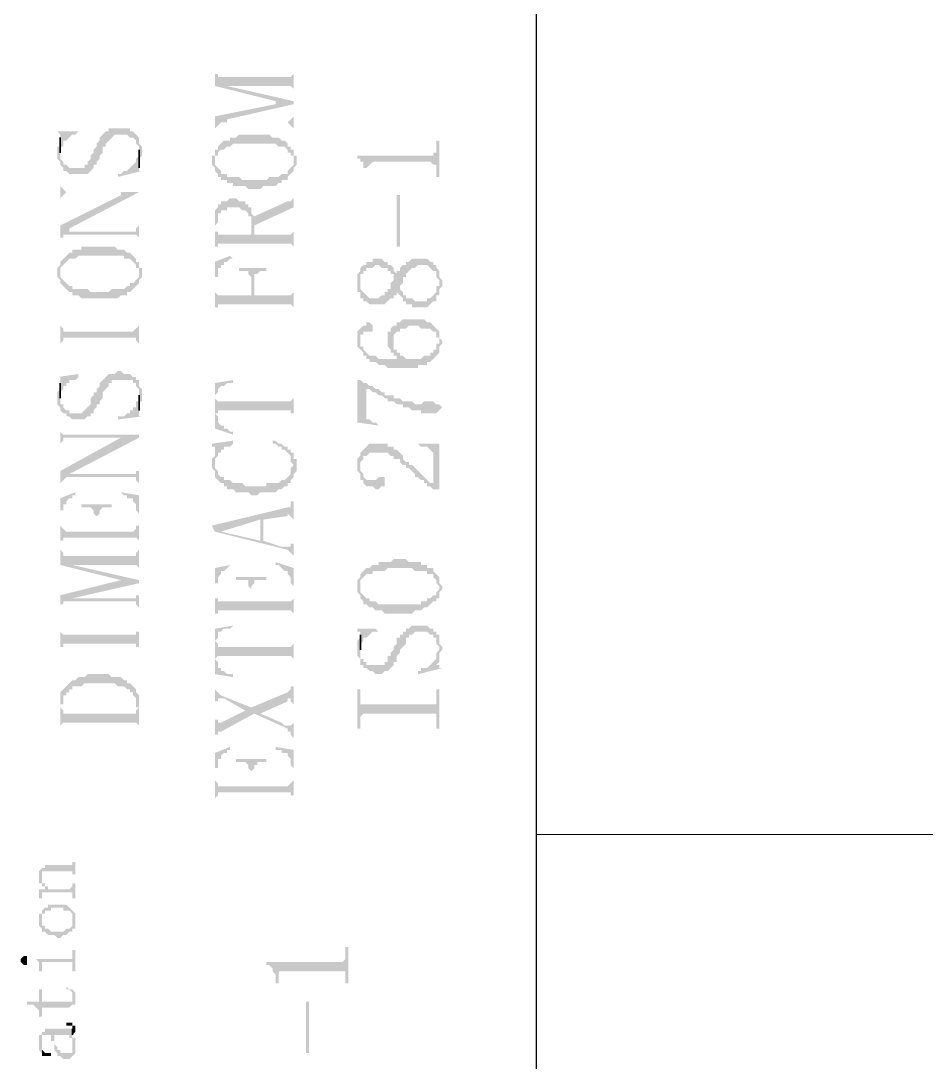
# Model space of a CAD drawing. Header units: millimetres. Extents: x 1233 to 2351, y 1180 to 1535.
# Drawn here: x 1943.25 to 1956.73, y 1438.77 to 1454.27 of the extents above; entities that cross this region are included whole.
import ezdxf

# ---------------------------------------------------------------- set-up
doc = ezdxf.new("R2010")
doc.units = ezdxf.units.MM
doc.linetypes.add('HIDDEN', pattern=[9.525, 6.35, -3.175])

msp = doc.modelspace()

# ---------------------------------------------------------------- hatches: boundary and pattern name
at = {"transparency": 33554559}
for points in [[(1946.13814, 1453.52346), (1946.13814, 1453.2978), (1947.04078, 1453.07214), (1947.04078, 1453.02701), (1947.31157, 1453.02701), (1947.31157, 1453.07214), (1946.31866, 1453.2978), (1946.31866, 1453.2978), (1946.2284, 1453.4332), (1946.18327, 1453.4332), (1946.18327, 1453.47833), (1946.13814, 1453.47833)], [(1946.2284, 1453.4332), (1946.31866, 1453.2978), (1947.26644, 1453.2978), (1947.31157, 1453.25267), (1947.31157, 1453.20754), (1947.31157, 1453.52346), (1947.31157, 1453.47833), (1947.31157, 1453.47833), (1947.26644, 1453.4332), (1947.22131, 1453.4332)], [(1946.13814, 1452.84648), (1946.13814, 1452.66595), (1946.13814, 1452.66595), (1946.18327, 1452.71108), (1946.18327, 1452.71108), (1946.2284, 1452.75621), (1946.31866, 1452.80135), (1947.31157, 1453.02701), (1947.04078, 1453.02701)], [(1946.2284, 1452.75621), (1947.22131, 1452.75621), (1947.26644, 1452.71108), (1947.26644, 1452.71108), (1947.31157, 1452.66595), (1947.31157, 1452.84648), (1947.31157, 1452.84648), (1947.26644, 1452.80135), (1947.26644, 1452.80135), (1947.22131, 1452.75621), (1946.31866, 1452.75621), (1946.31866, 1452.80135)], [(1943.79126, 1452.30489), (1943.79126, 1452.21463), (1943.79126, 1452.21463), (1943.8364, 1452.1695), (1943.8364, 1452.12436), (1943.8364, 1452.12436), (1943.88153, 1452.07923), (1943.88153, 1452.0341), (1943.92666, 1452.0341), (1943.97179, 1451.98897), (1944.24258, 1451.98897), (1944.28772, 1452.0341), (1944.28772, 1452.0341), (1944.33285, 1452.07923), (1944.33285, 1452.12436), (1944.37798, 1452.12436), (1944.37798, 1452.1695), (1944.42311, 1452.21463), (1944.42311, 1452.25976), (1944.46825, 1452.30489), (1944.46825, 1452.39516), (1944.51338, 1452.39516), (1944.51338, 1452.44029), (1944.55851, 1452.48542), (1944.55851, 1452.48542), (1944.60364, 1452.53055), (1944.60364, 1452.53055), (1944.64877, 1452.57569), (1944.8293, 1452.57569), (1944.87444, 1452.53055), (1944.91957, 1452.53055), (1944.9647, 1452.48542), (1944.9647, 1452.44029), (1945.00983, 1452.39516), (1945.00983, 1452.1695), (1945.00983, 1452.21463), (1945.00983, 1452.21463), (1945.05496, 1452.25976), (1945.05496, 1452.35002), (1945.05496, 1452.39516), (1945.05496, 1452.39516), (1945.00983, 1452.44029), (1945.00983, 1452.53055), (1945.00983, 1452.53055), (1944.9647, 1452.57569), (1944.9647, 1452.57569), (1944.91957, 1452.62082), (1944.87444, 1452.62082), (1944.87444, 1452.66595), (1944.55851, 1452.66595), (1944.55851, 1452.62082), (1944.51338, 1452.62082), (1944.46825, 1452.57569), (1944.46825, 1452.57569), (1944.42311, 1452.53055), (1944.42311, 1452.48542), (1944.42311, 1452.48542), (1944.37798, 1452.44029), (1944.37798, 1452.39516), (1944.33285, 1452.35002), (1944.33285, 1452.30489), (1944.28772, 1452.25976), (1944.28772, 1452.21463), (1944.28772, 1452.21463), (1944.24258, 1452.1695), (1944.24258, 1452.12436), (1944.19745, 1452.12436), (1944.19745, 1452.07923), (1943.97179, 1452.07923), (1943.92666, 1452.12436), (1943.88153, 1452.12436), (1943.88153, 1452.1695), (1943.88153, 1452.1695), (1943.8364, 1452.21463), (1943.8364, 1452.48542), (1943.8364, 1452.39516), (1943.79126, 1452.39516), (1943.79126, 1452.35002)], [(1943.79126, 1452.62082), (1943.8364, 1452.57569), (1943.8364, 1452.39516), (1943.88153, 1452.39516), (1943.88153, 1452.48542), (1943.92666, 1452.48542), (1943.97179, 1452.53055), (1943.97179, 1452.53055), (1944.01692, 1452.57569), (1944.06206, 1452.57569), (1944.10719, 1452.62082), (1944.10719, 1452.62082)], [(1946.13814, 1452.35002), (1946.13814, 1452.1695), (1946.13814, 1452.25976), (1946.18327, 1452.25976), (1946.18327, 1452.30489), (1946.2284, 1452.35002), (1946.27353, 1452.35002), (1946.31866, 1452.39516), (1946.3638, 1452.39516), (1946.40893, 1452.44029), (1947.04078, 1452.44029), (1947.08591, 1452.39516), (1947.17618, 1452.39516), (1947.22131, 1452.35002), (1947.22131, 1452.30489), (1947.26644, 1452.30489), (1947.26644, 1452.25976), (1947.31157, 1452.25976), (1947.31157, 1452.1695), (1947.31157, 1452.35002), (1947.26644, 1452.35002), (1947.26644, 1452.39516), (1947.22131, 1452.39516), (1947.22131, 1452.44029), (1947.17618, 1452.48542), (1947.13104, 1452.48542), (1947.08591, 1452.53055), (1946.99565, 1452.53055), (1946.95052, 1452.57569), (1946.49919, 1452.57569), (1946.45406, 1452.53055), (1946.3638, 1452.53055), (1946.3638, 1452.48542), (1946.27353, 1452.48542), (1946.2284, 1452.44029), (1946.2284, 1452.44029), (1946.18327, 1452.39516), (1946.18327, 1452.35002)], [(1948.25935, 1452.25976), (1948.25935, 1452.21463), (1948.30448, 1452.21463), (1948.30448, 1452.1695), (1948.34961, 1452.1695), (1948.34961, 1452.07923), (1948.39474, 1452.07923), (1948.39474, 1451.94383), (1948.39474, 1452.07923), (1948.43988, 1452.12436), (1948.43988, 1452.12436), (1948.48501, 1452.1695), (1949.34252, 1452.1695), (1949.38765, 1452.12436), (1949.43278, 1452.12436), (1949.43278, 1452.07923), (1949.43278, 1451.94383), (1949.47792, 1451.94383), (1949.47792, 1452.48542), (1949.43278, 1452.48542), (1949.43278, 1452.35002), (1949.43278, 1452.30489), (1949.38765, 1452.30489), (1949.38765, 1452.25976), (1949.34252, 1452.25976)], [(1946.093, 1452.1695), (1946.093, 1452.12436), (1946.093, 1452.12436), (1946.13814, 1452.07923), (1946.13814, 1452.0341), (1946.13814, 1452.0341), (1946.18327, 1451.98897), (1946.18327, 1451.94383), (1946.2284, 1451.94383), (1946.2284, 1451.8987), (1946.31866, 1451.8987), (1946.31866, 1451.85357), (1946.40893, 1451.85357), (1946.40893, 1451.80844), (1946.58946, 1451.80844), (1946.63459, 1451.76331), (1946.81512, 1451.76331), (1946.86025, 1451.80844), (1947.04078, 1451.80844), (1947.08591, 1451.85357), (1947.13104, 1451.85357), (1947.13104, 1451.8987), (1947.22131, 1451.8987), (1947.22131, 1451.94383), (1947.26644, 1451.98897), (1947.26644, 1451.98897), (1947.31157, 1452.0341), (1947.31157, 1452.07923), (1947.3567, 1452.12436), (1947.3567, 1452.25976), (1947.31157, 1452.25976), (1947.31157, 1452.35002), (1947.31157, 1452.1695), (1947.31157, 1452.12436), (1947.31157, 1452.12436), (1947.26644, 1452.07923), (1947.26644, 1452.07923), (1947.22131, 1452.0341), (1947.22131, 1451.98897), (1947.13104, 1451.98897), (1947.08591, 1451.94383), (1946.95052, 1451.94383), (1946.90538, 1451.8987), (1946.54433, 1451.8987), (1946.49919, 1451.94383), (1946.31866, 1451.94383), (1946.31866, 1451.98897), (1946.2284, 1451.98897), (1946.2284, 1452.0341), (1946.18327, 1452.07923), (1946.18327, 1452.07923), (1946.13814, 1452.12436), (1946.13814, 1452.1695), (1946.13814, 1452.35002), (1946.13814, 1452.25976), (1946.093, 1452.25976), (1946.093, 1452.21463)], [(1944.69391, 1451.98897), (1944.69391, 1451.94383), (1945.05496, 1452.0341), (1945.00983, 1452.0341), (1945.00983, 1452.07923), (1945.00983, 1452.25976), (1944.9647, 1452.21463), (1944.9647, 1452.1695), (1944.91957, 1452.12436), (1944.91957, 1452.12436), (1944.87444, 1452.07923), (1944.87444, 1452.07923), (1944.8293, 1452.0341), (1944.78417, 1452.0341), (1944.73904, 1451.98897)], [(1943.8364, 1451.85357), (1943.8364, 1451.58278), (1943.8364, 1451.62791), (1943.88153, 1451.67304), (1943.88153, 1451.67304), (1943.92666, 1451.71817), (1944.73904, 1451.71817), (1944.73904, 1451.67304), (1945.00983, 1451.71817), (1943.92666, 1451.71817), (1943.88153, 1451.76331), (1943.88153, 1451.76331), (1943.8364, 1451.80844)], [(1943.8364, 1451.22172), (1943.8364, 1450.99606), (1943.8364, 1451.04119), (1943.88153, 1451.04119), (1943.88153, 1451.08632), (1943.92666, 1451.08632), (1943.97179, 1451.17659), (1945.00983, 1451.71817), (1944.73904, 1451.67304)], [(1946.13814, 1451.26685), (1946.13814, 1450.86066), (1946.13814, 1451.22172), (1946.18327, 1451.26685), (1946.18327, 1451.35712), (1946.18327, 1451.40225), (1946.2284, 1451.40225), (1946.2284, 1451.44738), (1946.31866, 1451.44738), (1946.31866, 1451.49251), (1946.49919, 1451.49251), (1946.54433, 1451.44738), (1946.58946, 1451.44738), (1946.63459, 1451.40225), (1946.63459, 1451.35712), (1946.67972, 1451.35712), (1946.67972, 1451.08632), (1946.67972, 1451.49251), (1946.63459, 1451.49251), (1946.63459, 1451.53765), (1946.58946, 1451.53765), (1946.58946, 1451.58278), (1946.49919, 1451.58278), (1946.45406, 1451.62791), (1946.3638, 1451.62791), (1946.31866, 1451.58278), (1946.2284, 1451.58278), (1946.2284, 1451.53765), (1946.18327, 1451.53765), (1946.18327, 1451.49251), (1946.18327, 1451.49251), (1946.13814, 1451.44738), (1946.13814, 1451.40225), (1946.13814, 1451.31198)], [(1946.72485, 1451.35712), (1946.72485, 1451.22172), (1947.31157, 1451.49251), (1947.31157, 1451.67304), (1947.31157, 1451.62791), (1947.31157, 1451.62791), (1947.26644, 1451.58278), (1947.22131, 1451.58278)], [(1948.8912, 1450.90579), (1948.8912, 1451.67304), (1948.84607, 1451.67304), (1948.84607, 1450.90579)], [(1946.13814, 1450.90579), (1946.18327, 1450.90579), (1946.18327, 1450.95093), (1947.26644, 1450.95093), (1947.31157, 1450.90579), (1947.31157, 1450.86066), (1947.31157, 1451.17659), (1947.31157, 1451.13146), (1947.31157, 1451.13146), (1947.26644, 1451.08632), (1946.72485, 1451.08632), (1946.72485, 1451.35712), (1946.72485, 1451.35712), (1946.67972, 1451.40225), (1946.67972, 1451.44738), (1946.67972, 1451.08632), (1946.18327, 1451.08632), (1946.18327, 1451.13146), (1946.13814, 1451.13146), (1946.13814, 1451.22172)], [(1943.92666, 1451.08632), (1944.9647, 1451.08632), (1945.00983, 1451.04119), (1945.00983, 1450.99606), (1945.00983, 1451.26685), (1945.00983, 1451.22172), (1944.9647, 1451.17659), (1944.9647, 1451.13146), (1943.97179, 1451.13146), (1943.97179, 1451.17659)], [(1943.8364, 1450.68013), (1943.8364, 1450.49961), (1943.8364, 1450.58987), (1943.88153, 1450.635), (1943.88153, 1450.635), (1943.92666, 1450.68013), (1943.92666, 1450.68013), (1943.97179, 1450.72527), (1944.06206, 1450.72527), (1944.10719, 1450.7704), (1944.78417, 1450.7704), (1944.78417, 1450.72527), (1944.87444, 1450.72527), (1944.91957, 1450.68013), (1944.91957, 1450.68013), (1944.9647, 1450.635), (1944.9647, 1450.58987), (1945.00983, 1450.58987), (1945.00983, 1450.49961), (1945.00983, 1450.68013), (1944.9647, 1450.68013), (1944.9647, 1450.72527), (1944.91957, 1450.7704), (1944.91957, 1450.7704), (1944.87444, 1450.81553), (1944.8293, 1450.81553), (1944.78417, 1450.86066), (1944.69391, 1450.86066), (1944.64877, 1450.90579), (1944.15232, 1450.90579), (1944.15232, 1450.86066), (1944.01692, 1450.86066), (1944.01692, 1450.81553), (1943.97179, 1450.81553), (1943.92666, 1450.7704), (1943.92666, 1450.7704), (1943.88153, 1450.72527), (1943.88153, 1450.72527)], [(1946.13814, 1450.68013), (1946.13814, 1449.95802), (1946.13814, 1450.45447), (1946.18327, 1450.45447), (1946.18327, 1450.58987), (1946.2284, 1450.58987), (1946.2284, 1450.635), (1946.27353, 1450.635), (1946.27353, 1450.68013), (1946.31866, 1450.68013), (1946.3638, 1450.72527), (1946.40893, 1450.72527), (1946.3638, 1450.7704)], [(1943.79126, 1450.49961), (1943.79126, 1450.45447), (1943.8364, 1450.40934), (1943.8364, 1450.36421), (1943.88153, 1450.31908), (1943.88153, 1450.31908), (1943.92666, 1450.27394), (1943.92666, 1450.27394), (1943.97179, 1450.22881), (1944.01692, 1450.22881), (1944.01692, 1450.18368), (1944.10719, 1450.18368), (1944.15232, 1450.13855), (1944.69391, 1450.13855), (1944.73904, 1450.18368), (1944.8293, 1450.18368), (1944.8293, 1450.22881), (1944.87444, 1450.22881), (1944.91957, 1450.27394), (1944.91957, 1450.27394), (1944.9647, 1450.31908), (1944.9647, 1450.31908), (1945.00983, 1450.36421), (1945.00983, 1450.40934), (1945.00983, 1450.40934), (1945.05496, 1450.45447), (1945.05496, 1450.49961), (1945.05496, 1450.58987), (1945.00983, 1450.58987), (1945.00983, 1450.68013), (1945.00983, 1450.49961), (1945.00983, 1450.45447), (1944.9647, 1450.40934), (1944.9647, 1450.40934), (1944.91957, 1450.36421), (1944.87444, 1450.36421), (1944.87444, 1450.31908), (1944.8293, 1450.31908), (1944.78417, 1450.27394), (1944.60364, 1450.27394), (1944.55851, 1450.22881), (1944.28772, 1450.22881), (1944.24258, 1450.27394), (1944.01692, 1450.27394), (1944.01692, 1450.31908), (1943.97179, 1450.31908), (1943.92666, 1450.36421), (1943.92666, 1450.36421), (1943.88153, 1450.40934), (1943.88153, 1450.40934), (1943.8364, 1450.45447), (1943.8364, 1450.49961), (1943.8364, 1450.68013), (1943.8364, 1450.635), (1943.8364, 1450.635), (1943.79126, 1450.58987), (1943.79126, 1450.54474)], [(1948.25935, 1450.36421), (1948.25935, 1450.22881), (1948.30448, 1450.22881), (1948.30448, 1450.13855), (1948.34961, 1450.13855), (1948.34961, 1450.09342), (1948.39474, 1450.09342), (1948.43988, 1450.04828), (1948.66554, 1450.04828), (1948.71067, 1450.09342), (1948.71067, 1450.09342), (1948.7558, 1450.13855), (1948.80093, 1450.13855), (1948.80093, 1450.18368), (1948.84607, 1450.18368), (1948.84607, 1450.22881), (1948.84607, 1450.22881), (1948.8912, 1450.18368), (1948.8912, 1450.31908), (1948.8912, 1450.31908), (1948.93633, 1450.36421), (1948.93633, 1450.45447), (1948.98146, 1450.45447), (1948.98146, 1450.49961), (1949.0266, 1450.54474), (1949.0266, 1450.54474), (1949.07173, 1450.58987), (1949.11686, 1450.58987), (1949.16199, 1450.635), (1949.29739, 1450.635), (1949.34252, 1450.58987), (1949.34252, 1450.58987), (1949.38765, 1450.54474), (1949.43278, 1450.54474), (1949.43278, 1450.49961), (1949.43278, 1450.45447), (1949.47792, 1450.40934), (1949.47792, 1450.18368), (1949.47792, 1450.27394), (1949.47792, 1450.27394), (1949.52305, 1450.31908), (1949.52305, 1450.40934), (1949.47792, 1450.45447), (1949.47792, 1450.49961), (1949.47792, 1450.54474), (1949.43278, 1450.58987), (1949.43278, 1450.635), (1949.38765, 1450.635), (1949.38765, 1450.68013), (1949.34252, 1450.68013), (1949.29739, 1450.72527), (1949.07173, 1450.72527), (1949.0266, 1450.68013), (1948.98146, 1450.68013), (1948.98146, 1450.635), (1948.93633, 1450.635), (1948.8912, 1450.58987), (1948.8912, 1450.54474), (1948.84607, 1450.54474), (1948.84607, 1450.49961), (1948.84607, 1450.49961), (1948.80093, 1450.54474), (1948.80093, 1450.45447), (1948.80093, 1450.40934), (1948.7558, 1450.36421), (1948.7558, 1450.27394), (1948.71067, 1450.27394), (1948.71067, 1450.22881), (1948.66554, 1450.22881), (1948.66554, 1450.18368), (1948.62041, 1450.18368), (1948.57527, 1450.13855), (1948.43988, 1450.13855), (1948.39474, 1450.18368), (1948.39474, 1450.18368), (1948.34961, 1450.22881), (1948.34961, 1450.22881), (1948.30448, 1450.27394), (1948.30448, 1450.31908), (1948.30448, 1450.54474), (1948.30448, 1450.54474), (1948.25935, 1450.49961), (1948.25935, 1450.40934)], [(1948.30448, 1450.54474), (1948.30448, 1450.36421), (1948.30448, 1450.49961), (1948.34961, 1450.49961), (1948.34961, 1450.54474), (1948.39474, 1450.54474), (1948.39474, 1450.58987), (1948.48501, 1450.58987), (1948.53014, 1450.635), (1948.57527, 1450.635), (1948.62041, 1450.58987), (1948.71067, 1450.58987), (1948.71067, 1450.54474), (1948.7558, 1450.54474), (1948.7558, 1450.49961), (1948.80093, 1450.49961), (1948.80093, 1450.45447), (1948.80093, 1450.54474), (1948.80093, 1450.58987), (1948.7558, 1450.635), (1948.71067, 1450.635), (1948.71067, 1450.68013), (1948.66554, 1450.68013), (1948.62041, 1450.72527), (1948.48501, 1450.72527), (1948.48501, 1450.68013), (1948.39474, 1450.68013), (1948.39474, 1450.635), (1948.34961, 1450.635), (1948.30448, 1450.58987)], [(1946.49919, 1450.58987), (1946.49919, 1450.54474), (1946.63459, 1450.54474), (1946.63459, 1450.49961), (1946.63459, 1450.49961), (1946.67972, 1450.45447), (1946.67972, 1450.18368), (1946.72485, 1450.40934), (1946.72485, 1450.49961), (1946.76999, 1450.49961), (1946.81512, 1450.54474), (1946.90538, 1450.54474), (1946.90538, 1450.58987)], [(1946.13814, 1450.00315), (1946.18327, 1450.00315), (1946.18327, 1450.04828), (1947.26644, 1450.04828), (1947.31157, 1450.00315), (1947.31157, 1449.95802), (1947.31157, 1450.27394), (1947.31157, 1450.22881), (1947.31157, 1450.22881), (1947.26644, 1450.18368), (1946.72485, 1450.18368), (1946.72485, 1450.40934), (1946.67972, 1450.18368), (1946.18327, 1450.18368), (1946.13814, 1450.22881), (1946.13814, 1450.40934)], [(1948.8912, 1450.18368), (1948.8912, 1450.18368), (1948.93633, 1450.13855), (1948.93633, 1450.09342), (1948.98146, 1450.09342), (1948.98146, 1450.04828), (1949.07173, 1450.04828), (1949.07173, 1450.00315), (1949.29739, 1450.00315), (1949.34252, 1450.04828), (1949.34252, 1450.04828), (1949.38765, 1450.09342), (1949.43278, 1450.09342), (1949.43278, 1450.18368), (1949.47792, 1450.18368), (1949.47792, 1450.36421), (1949.47792, 1450.31908), (1949.43278, 1450.31908), (1949.43278, 1450.22881), (1949.43278, 1450.22881), (1949.38765, 1450.18368), (1949.38765, 1450.18368), (1949.34252, 1450.13855), (1949.29739, 1450.13855), (1949.29739, 1450.09342), (1949.11686, 1450.09342), (1949.07173, 1450.13855), (1948.98146, 1450.13855), (1948.98146, 1450.18368), (1948.93633, 1450.18368), (1948.93633, 1450.22881), (1948.8912, 1450.27394), (1948.8912, 1450.27394)], [(1943.8364, 1449.86775), (1943.8364, 1449.32617), (1943.8364, 1449.46157), (1943.88153, 1449.5067), (1943.88153, 1449.55183), (1944.9647, 1449.55183), (1944.9647, 1449.5067), (1944.9647, 1449.5067), (1945.00983, 1449.46157), (1945.00983, 1449.32617), (1945.00983, 1449.86775), (1945.00983, 1449.73236), (1944.9647, 1449.68723), (1944.9647, 1449.68723), (1944.91957, 1449.64209), (1943.88153, 1449.64209), (1943.88153, 1449.68723), (1943.88153, 1449.68723), (1943.8364, 1449.73236)], [(1948.25935, 1449.55183), (1948.25935, 1449.46157), (1948.25935, 1449.41643), (1948.30448, 1449.3713), (1948.30448, 1449.3713), (1948.34961, 1449.32617), (1948.34961, 1449.28104), (1948.39474, 1449.28104), (1948.39474, 1449.2359), (1948.43988, 1449.2359), (1948.43988, 1449.19077), (1948.53014, 1449.19077), (1948.57527, 1449.14564), (1948.66554, 1449.14564), (1948.71067, 1449.10051), (1949.16199, 1449.10051), (1949.16199, 1449.14564), (1949.29739, 1449.14564), (1949.29739, 1449.19077), (1949.34252, 1449.19077), (1949.38765, 1449.2359), (1949.38765, 1449.2359), (1949.43278, 1449.28104), (1949.43278, 1449.28104), (1949.47792, 1449.32617), (1949.47792, 1449.5067), (1949.47792, 1449.46157), (1949.43278, 1449.46157), (1949.43278, 1449.3713), (1949.38765, 1449.3713), (1949.38765, 1449.32617), (1949.34252, 1449.32617), (1949.34252, 1449.28104), (1949.25226, 1449.28104), (1949.20712, 1449.2359), (1948.98146, 1449.2359), (1948.93633, 1449.28104), (1948.8912, 1449.2359), (1948.57527, 1449.2359), (1948.53014, 1449.28104), (1948.43988, 1449.28104), (1948.39474, 1449.32617), (1948.39474, 1449.32617), (1948.34961, 1449.3713), (1948.34961, 1449.41643), (1948.30448, 1449.41643), (1948.30448, 1449.5067), (1948.30448, 1449.68723), (1948.25935, 1449.64209), (1948.25935, 1449.59696), (1948.25935, 1449.59696)], [(1948.30448, 1449.68723), (1948.30448, 1449.5067), (1948.30448, 1449.59696), (1948.34961, 1449.59696), (1948.34961, 1449.64209), (1948.48501, 1449.64209), (1948.48501, 1449.73236), (1948.48501, 1449.73236), (1948.43988, 1449.77749), (1948.39474, 1449.77749), (1948.39474, 1449.73236), (1948.34961, 1449.73236)], [(1948.71067, 1449.5067), (1948.71067, 1449.41643), (1948.7558, 1449.3713), (1948.7558, 1449.32617), (1948.80093, 1449.32617), (1948.80093, 1449.55183), (1948.80093, 1449.59696), (1948.84607, 1449.64209), (1948.8912, 1449.64209), (1948.8912, 1449.68723), (1948.98146, 1449.68723), (1949.0266, 1449.73236), (1949.16199, 1449.73236), (1949.20712, 1449.68723), (1949.34252, 1449.68723), (1949.38765, 1449.64209), (1949.43278, 1449.64209), (1949.43278, 1449.55183), (1949.47792, 1449.55183), (1949.47792, 1449.32617), (1949.47792, 1449.41643), (1949.52305, 1449.46157), (1949.52305, 1449.5067), (1949.52305, 1449.5067), (1949.47792, 1449.55183), (1949.47792, 1449.59696), (1949.47792, 1449.64209), (1949.43278, 1449.68723), (1949.43278, 1449.68723), (1949.38765, 1449.73236), (1949.38765, 1449.73236), (1949.34252, 1449.77749), (1949.29739, 1449.77749), (1949.25226, 1449.82262), (1948.93633, 1449.82262), (1948.8912, 1449.77749), (1948.84607, 1449.77749), (1948.84607, 1449.73236), (1948.80093, 1449.73236), (1948.7558, 1449.68723), (1948.7558, 1449.64209), (1948.71067, 1449.64209), (1948.71067, 1449.55183)], [(1948.80093, 1449.32617), (1948.80093, 1449.28104), (1948.84607, 1449.28104), (1948.84607, 1449.2359), (1948.8912, 1449.2359), (1948.93633, 1449.28104), (1948.8912, 1449.28104), (1948.8912, 1449.32617), (1948.84607, 1449.32617), (1948.84607, 1449.3713), (1948.80093, 1449.3713), (1948.80093, 1449.41643), (1948.80093, 1449.5067)], [(1943.79126, 1448.64919), (1943.79126, 1448.55892), (1943.8364, 1448.51379), (1943.8364, 1448.46866), (1943.88153, 1448.42353), (1943.92666, 1448.42353), (1943.92666, 1448.37839), (1943.97179, 1448.37839), (1944.01692, 1448.33326), (1944.19745, 1448.33326), (1944.24258, 1448.37839), (1944.28772, 1448.37839), (1944.28772, 1448.42353), (1944.33285, 1448.42353), (1944.33285, 1448.46866), (1944.33285, 1448.46866), (1944.37798, 1448.51379), (1944.37798, 1448.55892), (1944.42311, 1448.55892), (1944.42311, 1448.60405), (1944.46825, 1448.64919), (1944.46825, 1448.73945), (1944.51338, 1448.78458), (1944.51338, 1448.78458), (1944.55851, 1448.82971), (1944.55851, 1448.87485), (1944.60364, 1448.87485), (1944.60364, 1448.91998), (1944.91957, 1448.91998), (1944.91957, 1448.87485), (1944.9647, 1448.87485), (1944.9647, 1448.82971), (1944.9647, 1448.82971), (1945.00983, 1448.78458), (1945.00983, 1448.51379), (1945.00983, 1448.60405), (1945.05496, 1448.60405), (1945.05496, 1448.69432), (1945.05496, 1448.78458), (1945.00983, 1448.82971), (1945.00983, 1448.91998), (1944.9647, 1448.91998), (1944.9647, 1448.96511), (1944.91957, 1448.96511), (1944.87444, 1449.01024), (1944.78417, 1449.01024), (1944.73904, 1449.05538), (1944.69391, 1449.05538), (1944.64877, 1449.01024), (1944.55851, 1449.01024), (1944.51338, 1448.96511), (1944.51338, 1448.96511), (1944.46825, 1448.91998), (1944.46825, 1448.91998), (1944.42311, 1448.87485), (1944.42311, 1448.82971), (1944.37798, 1448.78458), (1944.37798, 1448.73945), (1944.33285, 1448.73945), (1944.33285, 1448.69432), (1944.28772, 1448.64919), (1944.28772, 1448.55892), (1944.24258, 1448.51379), (1944.24258, 1448.51379), (1944.19745, 1448.46866), (1944.19745, 1448.46866), (1944.15232, 1448.42353), (1943.97179, 1448.42353), (1943.97179, 1448.46866), (1943.92666, 1448.46866), (1943.88153, 1448.51379), (1943.88153, 1448.55892), (1943.8364, 1448.55892), (1943.8364, 1448.82971), (1943.8364, 1448.78458), (1943.8364, 1448.78458), (1943.79126, 1448.73945), (1943.79126, 1448.69432)], [(1943.79126, 1448.96511), (1943.8364, 1448.96511), (1943.8364, 1448.91998), (1943.8364, 1448.73945), (1943.88153, 1448.78458), (1943.88153, 1448.82971), (1943.92666, 1448.82971), (1943.92666, 1448.87485), (1943.97179, 1448.87485), (1943.97179, 1448.91998), (1944.06206, 1448.91998), (1944.10719, 1448.96511), (1944.10719, 1449.01024)], [(1946.13814, 1448.87485), (1946.13814, 1448.64919), (1946.13814, 1448.69432), (1946.18327, 1448.73945), (1946.18327, 1448.78458), (1946.18327, 1448.78458), (1946.2284, 1448.82971), (1946.27353, 1448.82971), (1946.31866, 1448.87485), (1946.40893, 1448.87485), (1946.40893, 1448.91998)], [(1948.25935, 1448.91998), (1948.25935, 1448.28813), (1948.57527, 1448.243), (1948.57527, 1448.243), (1948.53014, 1448.28813), (1948.48501, 1448.28813), (1948.43988, 1448.33326), (1948.39474, 1448.33326), (1948.39474, 1448.82971), (1948.34961, 1448.87485), (1948.30448, 1448.91998)], [(1946.13814, 1448.87485), (1946.13814, 1448.19786), (1946.40893, 1448.1076), (1946.40893, 1448.15273), (1946.3638, 1448.15273), (1946.31866, 1448.19786), (1946.27353, 1448.19786), (1946.27353, 1448.243), (1946.2284, 1448.243), (1946.18327, 1448.28813), (1946.18327, 1448.37839), (1946.13814, 1448.42353), (1946.13814, 1448.64919)], [(1948.34961, 1448.87485), (1948.39474, 1448.82971), (1948.39474, 1448.78458), (1948.43988, 1448.78458), (1948.48501, 1448.73945), (1948.53014, 1448.73945), (1948.57527, 1448.69432), (1948.62041, 1448.69432), (1948.66554, 1448.64919), (1948.71067, 1448.64919), (1948.71067, 1448.60405), (1948.80093, 1448.60405), (1948.84607, 1448.55892), (1948.93633, 1448.55892), (1948.93633, 1448.51379), (1949.0266, 1448.51379), (1949.07173, 1448.46866), (1949.20712, 1448.46866), (1949.20712, 1448.42353), (1949.43278, 1448.42353), (1949.47792, 1448.46866), (1949.47792, 1448.46866), (1949.52305, 1448.51379), (1949.47792, 1448.55892), (1949.43278, 1448.55892), (1949.38765, 1448.60405), (1949.25226, 1448.60405), (1949.20712, 1448.55892), (1949.11686, 1448.55892), (1949.07173, 1448.60405), (1948.93633, 1448.60405), (1948.8912, 1448.64919), (1948.80093, 1448.64919), (1948.80093, 1448.69432), (1948.66554, 1448.69432), (1948.66554, 1448.73945), (1948.62041, 1448.73945), (1948.57527, 1448.78458), (1948.53014, 1448.78458), (1948.48501, 1448.82971), (1948.43988, 1448.82971), (1948.39474, 1448.87485)], [(1944.69391, 1448.37839), (1944.69391, 1448.33326), (1945.05496, 1448.37839), (1945.00983, 1448.37839), (1945.00983, 1448.42353), (1945.00983, 1448.60405), (1944.9647, 1448.60405), (1944.9647, 1448.51379), (1944.91957, 1448.51379), (1944.91957, 1448.46866), (1944.87444, 1448.46866), (1944.87444, 1448.42353), (1944.8293, 1448.42353), (1944.78417, 1448.37839), (1944.73904, 1448.37839)], [(1946.13814, 1448.64919), (1946.13814, 1448.42353), (1946.18327, 1448.42353), (1946.18327, 1448.46866), (1947.26644, 1448.46866), (1947.26644, 1448.42353), (1947.31157, 1448.42353), (1947.31157, 1448.33326), (1947.31157, 1448.69432), (1947.31157, 1448.64919), (1947.31157, 1448.64919), (1947.26644, 1448.60405), (1946.18327, 1448.60405)], [(1943.8364, 1448.243), (1943.8364, 1447.92707), (1943.8364, 1447.9722), (1943.88153, 1448.01734), (1943.88153, 1448.06247), (1945.00983, 1448.06247), (1945.00983, 1448.1076), (1943.88153, 1448.1076), (1943.8364, 1448.15273)], [(1943.8364, 1447.56601), (1943.8364, 1447.34035), (1943.8364, 1447.38549), (1943.88153, 1447.43062), (1943.88153, 1447.43062), (1943.92666, 1447.47575), (1943.97179, 1447.52088), (1945.00983, 1448.06247), (1944.73904, 1448.06247)], [(1946.093, 1447.9722), (1946.093, 1447.92707), (1946.13814, 1447.92707), (1946.13814, 1447.52088), (1946.13814, 1447.74654), (1946.18327, 1447.79167), (1946.18327, 1447.83681), (1946.2284, 1447.83681), (1946.2284, 1447.88194), (1946.27353, 1447.88194), (1946.27353, 1447.92707), (1946.3638, 1447.92707), (1946.40893, 1447.9722), (1946.40893, 1448.01734)], [(1946.99565, 1447.9722), (1947.04078, 1447.9722), (1947.08591, 1447.92707), (1947.13104, 1447.92707), (1947.13104, 1447.88194), (1947.17618, 1447.88194), (1947.22131, 1447.83681), (1947.22131, 1447.83681), (1947.26644, 1447.79167), (1947.26644, 1447.74654), (1947.26644, 1447.70141), (1947.31157, 1447.65628), (1947.31157, 1447.83681), (1947.26644, 1447.83681), (1947.26644, 1447.88194), (1947.22131, 1447.88194), (1947.22131, 1447.92707), (1947.17618, 1447.92707), (1947.13104, 1447.9722), (1947.08591, 1447.9722), (1947.04078, 1448.01734), (1946.99565, 1448.01734)], [(1948.25935, 1447.65628), (1948.25935, 1447.56601), (1948.25935, 1447.56601), (1948.30448, 1447.52088), (1948.30448, 1447.47575), (1948.30448, 1447.70141), (1948.30448, 1447.70141), (1948.34961, 1447.74654), (1948.34961, 1447.79167), (1948.39474, 1447.79167), (1948.43988, 1447.83681), (1948.71067, 1447.83681), (1948.7558, 1447.79167), (1948.80093, 1447.79167), (1948.80093, 1447.74654), (1948.8912, 1447.74654), (1948.8912, 1447.70141), (1948.93633, 1447.65628), (1948.98146, 1447.65628), (1948.98146, 1447.61115), (1949.0266, 1447.61115), (1949.07173, 1447.56601), (1949.07173, 1447.56601), (1949.11686, 1447.52088), (1949.11686, 1447.47575), (1949.16199, 1447.47575), (1949.20712, 1447.43062), (1949.25226, 1447.43062), (1949.25226, 1447.38549), (1949.29739, 1447.38549), (1949.29739, 1447.34035), (1949.34252, 1447.34035), (1949.38765, 1447.29522), (1949.38765, 1447.38549), (1949.34252, 1447.38549), (1949.29739, 1447.43062), (1949.29739, 1447.43062), (1949.25226, 1447.47575), (1949.20712, 1447.52088), (1949.20712, 1447.52088), (1949.16199, 1447.56601), (1949.16199, 1447.56601), (1949.11686, 1447.61115), (1949.11686, 1447.61115), (1949.07173, 1447.65628), (1949.0266, 1447.65628), (1949.0266, 1447.70141), (1948.98146, 1447.70141), (1948.93633, 1447.74654), (1948.93633, 1447.79167), (1948.8912, 1447.83681), (1948.8912, 1447.83681), (1948.84607, 1447.88194), (1948.80093, 1447.88194), (1948.80093, 1447.92707), (1948.71067, 1447.92707), (1948.71067, 1447.9722), (1948.43988, 1447.9722), (1948.39474, 1447.92707), (1948.39474, 1447.92707), (1948.34961, 1447.88194), (1948.34961, 1447.88194), (1948.30448, 1447.83681), (1948.30448, 1447.79167), (1948.25935, 1447.74654), (1948.25935, 1447.70141)], [(1949.16199, 1447.9722), (1949.16199, 1447.9722), (1949.20712, 1447.92707), (1949.29739, 1447.92707), (1949.34252, 1447.88194), (1949.34252, 1447.88194), (1949.38765, 1447.83681), (1949.38765, 1447.29522), (1949.47792, 1447.29522), (1949.47792, 1447.9722)], [(1946.093, 1447.70141), (1946.093, 1447.65628), (1946.093, 1447.61115), (1946.13814, 1447.56601), (1946.13814, 1447.52088), (1946.13814, 1447.88194), (1946.13814, 1447.83681), (1946.13814, 1447.79167), (1946.093, 1447.74654)], [(1946.13814, 1447.52088), (1946.13814, 1447.47575), (1946.18327, 1447.43062), (1946.18327, 1447.43062), (1946.2284, 1447.38549), (1946.27353, 1447.38549), (1946.27353, 1447.34035), (1946.31866, 1447.34035), (1946.31866, 1447.29522), (1946.40893, 1447.29522), (1946.45406, 1447.25009), (1946.63459, 1447.25009), (1946.67972, 1447.20496), (1946.76999, 1447.20496), (1946.81512, 1447.25009), (1947.04078, 1447.25009), (1947.08591, 1447.29522), (1947.13104, 1447.29522), (1947.17618, 1447.34035), (1947.22131, 1447.34035), (1947.22131, 1447.38549), (1947.26644, 1447.38549), (1947.26644, 1447.43062), (1947.31157, 1447.47575), (1947.31157, 1447.52088), (1947.3567, 1447.56601), (1947.3567, 1447.65628), (1947.3567, 1447.74654), (1947.31157, 1447.74654), (1947.31157, 1447.83681), (1947.31157, 1447.65628), (1947.31157, 1447.65628), (1947.26644, 1447.61115), (1947.26644, 1447.52088), (1947.26644, 1447.52088), (1947.22131, 1447.47575), (1947.22131, 1447.47575), (1947.17618, 1447.43062), (1947.13104, 1447.43062), (1947.08591, 1447.38549), (1946.90538, 1447.38549), (1946.90538, 1447.34035), (1946.58946, 1447.34035), (1946.54433, 1447.38549), (1946.40893, 1447.38549), (1946.3638, 1447.43062), (1946.27353, 1447.43062), (1946.27353, 1447.47575), (1946.2284, 1447.47575), (1946.18327, 1447.52088), (1946.18327, 1447.56601), (1946.13814, 1447.61115), (1946.13814, 1447.65628)], [(1943.92666, 1447.47575), (1944.9647, 1447.47575), (1944.9647, 1447.43062), (1944.9647, 1447.43062), (1945.00983, 1447.38549), (1945.00983, 1447.34035), (1945.00983, 1447.61115), (1945.00983, 1447.56601), (1944.9647, 1447.56601), (1944.9647, 1447.52088), (1943.97179, 1447.52088)], [(1948.30448, 1447.47575), (1948.30448, 1447.43062), (1948.34961, 1447.43062), (1948.34961, 1447.38549), (1948.34961, 1447.38549), (1948.39474, 1447.34035), (1948.48501, 1447.34035), (1948.53014, 1447.29522), (1948.57527, 1447.29522), (1948.62041, 1447.34035), (1948.66554, 1447.34035), (1948.66554, 1447.38549), (1948.66554, 1447.47575), (1948.57527, 1447.47575), (1948.53014, 1447.43062), (1948.39474, 1447.43062), (1948.34961, 1447.47575), (1948.34961, 1447.52088), (1948.30448, 1447.56601), (1948.30448, 1447.61115)], [(1943.8364, 1447.15982), (1943.8364, 1446.48284), (1943.8364, 1446.9793), (1943.88153, 1446.9793), (1943.88153, 1447.06956), (1943.92666, 1447.06956), (1943.92666, 1447.11469), (1943.92666, 1447.11469), (1943.97179, 1447.15982), (1944.01692, 1447.15982), (1944.01692, 1447.20496), (1944.06206, 1447.20496), (1944.06206, 1447.25009)], [(1944.73904, 1447.25009), (1944.73904, 1447.25009), (1944.78417, 1447.20496), (1944.8293, 1447.20496), (1944.8293, 1447.15982), (1944.91957, 1447.15982), (1944.91957, 1447.11469), (1944.91957, 1447.11469), (1944.9647, 1447.06956), (1944.9647, 1447.02443), (1944.9647, 1446.9793), (1945.00983, 1446.93416), (1945.00983, 1446.48284), (1945.00983, 1447.20496)], [(1944.15232, 1447.06956), (1944.15232, 1447.02443), (1944.28772, 1447.02443), (1944.33285, 1446.9793), (1944.33285, 1446.93416), (1944.37798, 1446.88903), (1944.37798, 1446.66337), (1944.37798, 1446.88903), (1944.37798, 1446.88903), (1944.42311, 1446.93416), (1944.42311, 1446.9793), (1944.42311, 1446.9793), (1944.46825, 1447.02443), (1944.60364, 1447.02443), (1944.60364, 1447.06956)], [(1946.093, 1446.75363), (1946.13814, 1446.66337), (1946.2284, 1446.66337), (1946.81512, 1446.8439), (1946.81512, 1446.52797), (1946.86025, 1446.8439), (1947.17618, 1446.88903), (1947.22131, 1446.88903), (1947.22131, 1446.93416), (1947.26644, 1446.88903), (1947.26644, 1446.88903), (1947.31157, 1446.8439), (1947.31157, 1447.11469), (1947.26644, 1447.11469), (1947.26644, 1447.02443), (1947.22131, 1447.02443)], [(1943.8364, 1446.52797), (1943.88153, 1446.52797), (1943.88153, 1446.57311), (1944.9647, 1446.57311), (1945.00983, 1446.52797), (1945.00983, 1446.75363), (1944.9647, 1446.75363), (1944.9647, 1446.7085), (1944.9647, 1446.7085), (1944.91957, 1446.66337), (1944.37798, 1446.66337), (1944.37798, 1446.88903), (1944.37798, 1446.66337), (1943.92666, 1446.66337), (1943.88153, 1446.7085), (1943.88153, 1446.7085), (1943.8364, 1446.75363), (1943.8364, 1446.93416)], [(1946.13814, 1446.66337), (1947.22131, 1446.39258), (1947.26644, 1446.34745), (1947.26644, 1446.34745), (1947.31157, 1446.30231), (1947.31157, 1446.25718), (1947.31157, 1446.52797), (1947.31157, 1446.48284), (1947.26644, 1446.48284), (1947.26644, 1446.43771), (1947.13104, 1446.43771), (1946.86025, 1446.52797), (1946.86025, 1446.8439), (1946.81512, 1446.52797), (1946.2284, 1446.66337), (1946.2284, 1446.66337)], [(1943.8364, 1446.39258), (1943.8364, 1446.16692), (1944.73904, 1445.94126), (1944.73904, 1445.94126), (1945.00983, 1445.89612), (1945.00983, 1445.94126), (1944.01692, 1446.16692), (1944.01692, 1446.16692), (1943.92666, 1446.30231), (1943.88153, 1446.30231), (1943.88153, 1446.34745), (1943.8364, 1446.39258)], [(1943.92666, 1446.30231), (1944.01692, 1446.16692), (1944.9647, 1446.16692), (1945.00983, 1446.12178), (1945.00983, 1446.07665), (1945.00983, 1446.39258), (1945.00983, 1446.39258), (1944.9647, 1446.34745), (1944.9647, 1446.30231), (1944.91957, 1446.30231)], [(1946.13814, 1446.12178), (1946.13814, 1445.39967), (1946.13814, 1445.89612), (1946.18327, 1445.89612), (1946.18327, 1445.94126), (1946.18327, 1445.98639), (1946.2284, 1446.03152), (1946.2284, 1446.07665), (1946.27353, 1446.07665), (1946.31866, 1446.12178), (1946.31866, 1446.12178), (1946.3638, 1446.16692), (1946.3638, 1446.16692)], [(1947.04078, 1446.16692), (1947.08591, 1446.16692), (1947.13104, 1446.12178), (1947.13104, 1446.12178), (1947.17618, 1446.07665), (1947.22131, 1446.07665), (1947.22131, 1446.03152), (1947.22131, 1446.03152), (1947.26644, 1445.98639), (1947.26644, 1445.89612), (1947.31157, 1445.85099), (1947.31157, 1445.39967), (1947.31157, 1446.12178), (1947.04078, 1446.21205)], [(1948.30448, 1445.98639), (1948.30448, 1445.85099), (1948.30448, 1445.89612), (1948.30448, 1445.94126), (1948.34961, 1445.98639), (1948.34961, 1445.98639), (1948.39474, 1446.03152), (1948.48501, 1446.03152), (1948.48501, 1446.07665), (1948.66554, 1446.07665), (1948.71067, 1446.12178), (1949.07173, 1446.12178), (1949.11686, 1446.07665), (1949.29739, 1446.07665), (1949.29739, 1446.03152), (1949.38765, 1446.03152), (1949.38765, 1445.98639), (1949.43278, 1445.94126), (1949.43278, 1445.89612), (1949.47792, 1445.85099), (1949.47792, 1445.98639), (1949.43278, 1446.03152), (1949.43278, 1446.03152), (1949.38765, 1446.07665), (1949.38765, 1446.12178), (1949.29739, 1446.12178), (1949.29739, 1446.16692), (1949.20712, 1446.16692), (1949.20712, 1446.21205), (1949.0266, 1446.21205), (1948.98146, 1446.25718), (1948.80093, 1446.25718), (1948.7558, 1446.21205), (1948.57527, 1446.21205), (1948.57527, 1446.16692), (1948.48501, 1446.16692), (1948.43988, 1446.12178), (1948.39474, 1446.12178), (1948.34961, 1446.07665), (1948.34961, 1446.07665), (1948.30448, 1446.03152)], [(1946.45406, 1445.98639), (1946.45406, 1445.94126), (1946.63459, 1445.94126), (1946.63459, 1445.85099), (1946.67972, 1445.80586), (1946.67972, 1445.62533), (1946.67972, 1445.85099), (1946.72485, 1445.89612), (1946.72485, 1445.94126), (1946.90538, 1445.94126), (1946.90538, 1445.98639)], [(1948.25935, 1445.85099), (1948.25935, 1445.76073), (1948.25935, 1445.76073), (1948.30448, 1445.71559), (1948.30448, 1445.67046), (1948.30448, 1445.67046), (1948.34961, 1445.62533), (1948.34961, 1445.5802), (1948.39474, 1445.5802), (1948.43988, 1445.53507), (1948.48501, 1445.53507), (1948.53014, 1445.48993), (1948.62041, 1445.48993), (1948.66554, 1445.4448), (1949.07173, 1445.4448), (1949.11686, 1445.48993), (1949.20712, 1445.48993), (1949.25226, 1445.53507), (1949.29739, 1445.53507), (1949.34252, 1445.5802), (1949.34252, 1445.5802), (1949.38765, 1445.62533), (1949.43278, 1445.62533), (1949.43278, 1445.67046), (1949.47792, 1445.67046), (1949.47792, 1445.76073), (1949.47792, 1445.76073), (1949.52305, 1445.80586), (1949.52305, 1445.85099), (1949.52305, 1445.85099), (1949.47792, 1445.89612), (1949.47792, 1445.98639), (1949.47792, 1445.85099), (1949.47792, 1445.80586), (1949.43278, 1445.76073), (1949.43278, 1445.71559), (1949.38765, 1445.71559), (1949.34252, 1445.67046), (1949.29739, 1445.67046), (1949.29739, 1445.62533), (1949.20712, 1445.62533), (1949.20712, 1445.5802), (1948.57527, 1445.5802), (1948.53014, 1445.62533), (1948.43988, 1445.62533), (1948.43988, 1445.67046), (1948.39474, 1445.67046), (1948.34961, 1445.71559), (1948.34961, 1445.71559), (1948.30448, 1445.76073), (1948.30448, 1445.98639), (1948.30448, 1445.98639), (1948.25935, 1445.94126), (1948.25935, 1445.89612), (1948.25935, 1445.89612)], [(1943.8364, 1445.71559), (1943.8364, 1445.53507), (1943.8364, 1445.5802), (1943.88153, 1445.5802), (1943.88153, 1445.62533), (1943.92666, 1445.62533), (1944.01692, 1445.67046), (1945.00983, 1445.89612), (1944.73904, 1445.94126)], [(1946.13814, 1445.4448), (1946.18327, 1445.4448), (1946.18327, 1445.48993), (1947.26644, 1445.48993), (1947.31157, 1445.4448), (1947.31157, 1445.67046), (1947.31157, 1445.67046), (1947.26644, 1445.62533), (1946.67972, 1445.62533), (1946.67972, 1445.80586), (1946.67972, 1445.62533), (1946.18327, 1445.62533), (1946.18327, 1445.67046), (1946.13814, 1445.67046), (1946.13814, 1445.89612)], [(1943.92666, 1445.62533), (1944.9647, 1445.62533), (1944.9647, 1445.5802), (1944.9647, 1445.5802), (1945.00983, 1445.53507), (1945.00983, 1445.76073), (1945.00983, 1445.71559), (1944.9647, 1445.71559), (1944.9647, 1445.67046), (1944.01692, 1445.67046)], [(1943.8364, 1445.35454), (1943.8364, 1444.76782), (1943.8364, 1444.94835), (1943.88153, 1444.94835), (1943.88153, 1444.99348), (1944.9647, 1444.99348), (1944.9647, 1444.94835), (1945.00983, 1444.94835), (1945.00983, 1444.76782), (1945.00983, 1445.35454), (1945.00983, 1445.17401), (1944.9647, 1445.17401), (1944.9647, 1445.12888), (1943.88153, 1445.12888), (1943.8364, 1445.17401)], [(1946.13814, 1445.21914), (1946.13814, 1445.03861), (1946.13814, 1445.03861), (1946.18327, 1445.08374), (1946.18327, 1445.12888), (1946.18327, 1445.17401), (1946.2284, 1445.17401), (1946.27353, 1445.21914), (1946.3638, 1445.21914), (1946.40893, 1445.26427), (1946.40893, 1445.26427)], [(1946.13814, 1445.21914), (1946.13814, 1444.54216), (1946.40893, 1444.49703), (1946.40893, 1444.54216), (1946.31866, 1444.54216), (1946.27353, 1444.58729), (1946.2284, 1444.58729), (1946.2284, 1444.63242), (1946.18327, 1444.63242), (1946.18327, 1444.72269), (1946.13814, 1444.76782), (1946.13814, 1445.03861)], [(1948.25935, 1444.90322), (1948.25935, 1444.81295), (1948.25935, 1444.81295), (1948.30448, 1444.76782), (1948.30448, 1444.67756), (1948.34961, 1444.67756), (1948.34961, 1444.63242), (1948.39474, 1444.63242), (1948.43988, 1444.58729), (1948.48501, 1444.58729), (1948.53014, 1444.54216), (1948.62041, 1444.54216), (1948.66554, 1444.58729), (1948.71067, 1444.58729), (1948.7558, 1444.63242), (1948.7558, 1444.63242), (1948.80093, 1444.67756), (1948.80093, 1444.72269), (1948.84607, 1444.72269), (1948.84607, 1444.81295), (1948.8912, 1444.85808), (1948.8912, 1444.90322), (1948.93633, 1444.94835), (1948.93633, 1444.94835), (1948.98146, 1444.99348), (1948.98146, 1445.08374), (1949.0266, 1445.08374), (1949.0266, 1445.12888), (1949.07173, 1445.12888), (1949.11686, 1445.17401), (1949.29739, 1445.17401), (1949.34252, 1445.12888), (1949.38765, 1445.12888), (1949.38765, 1445.08374), (1949.43278, 1445.08374), (1949.43278, 1444.99348), (1949.47792, 1444.94835), (1949.47792, 1444.76782), (1949.47792, 1444.81295), (1949.47792, 1444.85808), (1949.52305, 1444.90322), (1949.52305, 1444.94835), (1949.52305, 1444.94835), (1949.47792, 1444.99348), (1949.47792, 1445.12888), (1949.43278, 1445.12888), (1949.43278, 1445.17401), (1949.38765, 1445.17401), (1949.38765, 1445.21914), (1949.34252, 1445.21914), (1949.29739, 1445.26427), (1949.07173, 1445.26427), (1949.0266, 1445.21914), (1948.98146, 1445.21914), (1948.98146, 1445.17401), (1948.93633, 1445.17401), (1948.93633, 1445.12888), (1948.8912, 1445.12888), (1948.8912, 1445.08374), (1948.84607, 1445.08374), (1948.84607, 1444.99348), (1948.80093, 1444.94835), (1948.80093, 1444.90322), (1948.7558, 1444.85808), (1948.7558, 1444.81295), (1948.71067, 1444.81295), (1948.71067, 1444.72269), (1948.66554, 1444.72269), (1948.66554, 1444.67756), (1948.39474, 1444.67756), (1948.39474, 1444.72269), (1948.34961, 1444.72269), (1948.34961, 1444.76782), (1948.30448, 1444.76782), (1948.30448, 1445.08374), (1948.25935, 1445.03861), (1948.25935, 1444.99348), (1948.25935, 1444.94835)], [(1948.25935, 1445.21914), (1948.25935, 1445.17401), (1948.30448, 1445.17401), (1948.30448, 1444.99348), (1948.30448, 1444.99348), (1948.34961, 1445.03861), (1948.34961, 1445.08374), (1948.39474, 1445.08374), (1948.43988, 1445.12888), (1948.43988, 1445.12888), (1948.48501, 1445.17401), (1948.57527, 1445.17401), (1948.53014, 1445.21914)], [(1946.13814, 1445.03861), (1946.13814, 1444.76782), (1946.18327, 1444.81295), (1947.26644, 1444.81295), (1947.31157, 1444.76782), (1947.31157, 1444.72269), (1947.31157, 1445.08374), (1947.31157, 1444.99348), (1947.31157, 1444.99348), (1947.26644, 1444.94835), (1946.18327, 1444.94835), (1946.18327, 1444.99348)], [(1949.43278, 1444.85808), (1949.43278, 1444.67756), (1949.47792, 1444.72269), (1949.47792, 1444.94835), (1949.47792, 1444.90322)], [(1949.16199, 1444.58729), (1949.16199, 1444.54216), (1949.52305, 1444.63242), (1949.47792, 1444.63242), (1949.47792, 1444.67756), (1949.43278, 1444.67756), (1949.43278, 1444.85808), (1949.43278, 1444.81295), (1949.43278, 1444.76782), (1949.38765, 1444.72269), (1949.38765, 1444.72269), (1949.34252, 1444.67756), (1949.34252, 1444.67756), (1949.29739, 1444.63242), (1949.20712, 1444.63242), (1949.20712, 1444.58729)], [(1943.8364, 1444.0457), (1943.8364, 1443.72978), (1943.8364, 1444.09084), (1943.88153, 1444.09084), (1943.88153, 1444.22623), (1943.92666, 1444.22623), (1943.92666, 1444.27137), (1943.97179, 1444.27137), (1943.97179, 1444.3165), (1944.01692, 1444.3165), (1944.01692, 1444.36163), (1944.15232, 1444.36163), (1944.19745, 1444.40676), (1944.64877, 1444.40676), (1944.69391, 1444.36163), (1944.78417, 1444.36163), (1944.8293, 1444.3165), (1944.87444, 1444.3165), (1944.87444, 1444.27137), (1944.91957, 1444.27137), (1944.91957, 1444.22623), (1944.9647, 1444.1811), (1944.9647, 1444.0457), (1945.00983, 1444.0457), (1945.00983, 1443.72978), (1945.00983, 1444.0457), (1945.00983, 1444.22623), (1945.00983, 1444.22623), (1944.9647, 1444.27137), (1944.9647, 1444.3165), (1944.9647, 1444.3165), (1944.91957, 1444.36163), (1944.91957, 1444.36163), (1944.87444, 1444.40676), (1944.8293, 1444.40676), (1944.8293, 1444.45189), (1944.78417, 1444.45189), (1944.73904, 1444.49703), (1944.60364, 1444.49703), (1944.55851, 1444.54216), (1944.24258, 1444.54216), (1944.19745, 1444.49703), (1944.10719, 1444.49703), (1944.06206, 1444.45189), (1944.01692, 1444.45189), (1943.97179, 1444.40676), (1943.97179, 1444.40676), (1943.92666, 1444.36163), (1943.92666, 1444.36163), (1943.88153, 1444.3165), (1943.88153, 1444.3165), (1943.8364, 1444.27137), (1943.8364, 1444.1811), (1943.8364, 1444.09084)], [(1946.13814, 1443.91031), (1946.13814, 1443.59438), (1946.13814, 1443.63952), (1946.18327, 1443.63952), (1946.18327, 1443.68465), (1946.2284, 1443.68465), (1946.72485, 1443.95544), (1946.81512, 1443.95544), (1947.22131, 1444.13597), (1947.22131, 1444.1811), (1947.26644, 1444.1811), (1947.26644, 1444.13597), (1947.31157, 1444.09084), (1947.31157, 1444.40676), (1947.31157, 1444.36163), (1947.26644, 1444.36163), (1947.26644, 1444.3165), (1947.26644, 1444.3165), (1947.22131, 1444.27137), (1946.67972, 1444.0457), (1946.58946, 1444.00057), (1946.2284, 1443.82004), (1946.18327, 1443.82004), (1946.18327, 1443.86518), (1946.13814, 1443.86518)], [(1946.13814, 1444.36163), (1946.13814, 1444.09084), (1946.13814, 1444.13597), (1946.18327, 1444.13597), (1946.18327, 1444.1811), (1946.27353, 1444.1811), (1946.58946, 1444.00057), (1946.67972, 1444.0457), (1946.2284, 1444.22623), (1946.18327, 1444.27137), (1946.18327, 1444.27137), (1946.13814, 1444.3165)], [(1948.25935, 1444.3165), (1948.25935, 1443.72978), (1948.30448, 1443.72978), (1948.30448, 1443.91031), (1948.30448, 1443.91031), (1948.34961, 1443.95544), (1949.43278, 1443.95544), (1949.43278, 1443.91031), (1949.43278, 1443.72978), (1949.47792, 1443.72978), (1949.47792, 1444.3165), (1949.43278, 1444.3165), (1949.43278, 1444.13597), (1949.43278, 1444.09084), (1948.30448, 1444.09084), (1948.30448, 1444.3165)], [(1943.8364, 1443.77491), (1943.8364, 1443.77491), (1943.88153, 1443.82004), (1944.9647, 1443.82004), (1945.00983, 1443.77491), (1945.00983, 1444.0457), (1944.9647, 1444.00057), (1944.9647, 1443.95544), (1943.88153, 1443.95544), (1943.88153, 1444.00057), (1943.88153, 1444.00057), (1943.8364, 1444.0457)], [(1946.72485, 1443.95544), (1947.22131, 1443.72978), (1947.22131, 1443.68465), (1947.26644, 1443.68465), (1947.26644, 1443.63952), (1947.31157, 1443.59438), (1947.31157, 1443.82004), (1947.31157, 1443.82004), (1947.26644, 1443.77491), (1947.17618, 1443.77491), (1947.13104, 1443.82004), (1946.81512, 1443.95544)], [(1946.13814, 1443.36872), (1946.13814, 1442.69174), (1946.13814, 1443.14306), (1946.18327, 1443.14306), (1946.18327, 1443.27846), (1946.2284, 1443.27846), (1946.2284, 1443.32359), (1946.2284, 1443.32359), (1946.27353, 1443.36872), (1946.31866, 1443.36872), (1946.31866, 1443.41385), (1946.3638, 1443.41385), (1946.3638, 1443.45899)], [(1947.04078, 1443.45899), (1947.04078, 1443.41385), (1947.13104, 1443.41385), (1947.13104, 1443.36872), (1947.22131, 1443.36872), (1947.22131, 1443.32359), (1947.22131, 1443.32359), (1947.26644, 1443.27846), (1947.26644, 1443.23333), (1947.26644, 1443.18819), (1947.31157, 1443.14306), (1947.31157, 1442.69174), (1947.31157, 1443.41385)], [(1946.45406, 1443.27846), (1946.45406, 1443.23333), (1946.58946, 1443.23333), (1946.63459, 1443.18819), (1946.63459, 1443.14306), (1946.67972, 1443.09793), (1946.67972, 1442.87227), (1946.67972, 1443.09793), (1946.67972, 1443.09793), (1946.72485, 1443.14306), (1946.72485, 1443.18819), (1946.76999, 1443.18819), (1946.76999, 1443.23333), (1946.90538, 1443.23333), (1946.90538, 1443.27846)], [(1946.13814, 1442.69174), (1946.18327, 1442.73687), (1946.18327, 1442.782), (1947.26644, 1442.782), (1947.26644, 1442.73687), (1947.31157, 1442.73687), (1947.31157, 1442.96253), (1947.31157, 1442.96253), (1947.26644, 1442.9174), (1947.26644, 1442.9174), (1947.22131, 1442.87227), (1946.67972, 1442.87227), (1946.67972, 1443.09793), (1946.67972, 1442.87227), (1946.18327, 1442.87227), (1946.18327, 1442.9174), (1946.18327, 1442.9174), (1946.13814, 1442.96253), (1946.13814, 1443.14306)], [(1943.52047, 1441.5183), (1943.52047, 1441.47317), (1943.52047, 1441.42804), (1943.5656, 1441.42804), (1943.5656, 1441.38291), (1943.61073, 1441.38291), (1943.61073, 1441.33777), (1943.61073, 1441.38291), (1943.61073, 1441.42804), (1943.5656, 1441.42804), (1943.5656, 1441.47317), (1943.5656, 1441.5183), (1943.5656, 1441.6537), (1943.52047, 1441.60857), (1943.52047, 1441.56344), (1943.52047, 1441.56344)], [(1943.5656, 1441.6537), (1943.5656, 1441.5183), (1943.5656, 1441.56344), (1943.5656, 1441.60857), (1944.01692, 1441.60857), (1944.01692, 1441.56344), (1944.06206, 1441.56344), (1944.06206, 1441.74396), (1944.01692, 1441.74396), (1944.01692, 1441.69883), (1943.61073, 1441.69883), (1943.61073, 1441.6537)], [(1943.52047, 1441.33777), (1943.52047, 1441.29264), (1943.52047, 1441.20238), (1943.5656, 1441.20238), (1943.5656, 1441.29264), (1944.01692, 1441.29264), (1944.01692, 1441.20238), (1944.06206, 1441.20238), (1944.06206, 1441.42804), (1944.01692, 1441.42804), (1944.01692, 1441.38291), (1944.01692, 1441.38291), (1943.97179, 1441.33777), (1943.65587, 1441.33777), (1943.65587, 1441.38291), (1943.61073, 1441.38291), (1943.61073, 1441.33777)], [(1943.5656, 1440.97672), (1943.5656, 1440.88645), (1943.5656, 1440.93158), (1943.5656, 1440.97672), (1943.61073, 1440.97672), (1943.61073, 1441.02185), (1943.701, 1441.02185), (1943.701, 1441.06698), (1943.88153, 1441.06698), (1943.88153, 1441.02185), (1943.97179, 1441.02185), (1944.01692, 1440.97672), (1944.01692, 1440.93158), (1944.01692, 1440.88645), (1944.01692, 1440.88645), (1944.06206, 1440.75106), (1944.06206, 1440.79619), (1944.06206, 1440.84132), (1944.06206, 1440.88645), (1944.06206, 1440.93158), (1944.06206, 1440.97672), (1944.06206, 1440.97672), (1944.01692, 1441.02185), (1944.01692, 1441.02185), (1943.97179, 1441.06698), (1943.97179, 1441.06698), (1943.92666, 1441.11211), (1943.65587, 1441.11211), (1943.65587, 1441.06698), (1943.61073, 1441.06698), (1943.5656, 1441.02185), (1943.5656, 1441.02185)], [(1943.52047, 1440.88645), (1943.52047, 1440.84132), (1943.52047, 1440.79619), (1943.52047, 1440.79619), (1943.5656, 1440.75106), (1943.5656, 1440.70592), (1943.61073, 1440.70592), (1943.65587, 1440.66079), (1943.74613, 1440.66079), (1943.79126, 1440.61566), (1943.8364, 1440.61566), (1943.88153, 1440.66079), (1943.92666, 1440.66079), (1943.97179, 1440.70592), (1944.01692, 1440.70592), (1944.01692, 1440.75106), (1944.06206, 1440.75106), (1944.01692, 1440.88645), (1944.01692, 1440.84132), (1944.01692, 1440.79619), (1944.01692, 1440.79619), (1943.97179, 1440.75106), (1943.92666, 1440.75106), (1943.88153, 1440.70592), (1943.701, 1440.70592), (1943.65587, 1440.75106), (1943.61073, 1440.75106), (1943.61073, 1440.79619), (1943.5656, 1440.79619), (1943.5656, 1440.84132), (1943.5656, 1440.97672), (1943.52047, 1440.97672), (1943.52047, 1440.93158)], [(1943.47534, 1440.29973), (1943.47534, 1440.29973), (1943.52047, 1440.2546), (1943.52047, 1440.20947), (1943.52047, 1440.16434), (1943.52047, 1440.11921), (1943.5656, 1440.11921), (1943.5656, 1440.20947), (1943.5656, 1440.2546), (1944.01692, 1440.2546), (1944.01692, 1440.20947), (1944.01692, 1440.11921), (1944.06206, 1440.11921), (1944.06206, 1440.43513), (1944.01692, 1440.43513), (1944.01692, 1440.34487), (1944.01692, 1440.29973), (1943.97179, 1440.29973)], [(1946.90538, 1440.2546), (1946.90538, 1440.20947), (1946.95052, 1440.20947), (1946.99565, 1440.16434), (1946.99565, 1440.11921), (1947.04078, 1440.07407), (1947.04078, 1439.93868), (1947.08591, 1439.93868), (1947.08591, 1440.07407), (1947.08591, 1440.11921), (1948.07882, 1440.11921), (1948.07882, 1439.93868), (1948.12395, 1439.93868), (1948.12395, 1440.48026), (1948.07882, 1440.48026), (1948.07882, 1440.29973), (1948.07882, 1440.29973), (1948.03369, 1440.2546), (1947.98856, 1440.2546)], [(1943.24968, 1440.29973), (1943.24968, 1440.2546), (1943.24968, 1440.2546), (1943.29481, 1440.20947), (1943.33994, 1440.20947), (1943.33994, 1440.2546), (1943.33994, 1440.29973), (1943.33994, 1440.34487), (1943.29481, 1440.34487), (1943.24968, 1440.29973)], [(1943.33994, 1439.66788), (1943.33994, 1439.62275), (1943.43021, 1439.62275), (1943.47534, 1439.57762), (1943.47534, 1439.57762), (1943.52047, 1439.53249), (1943.52047, 1439.48736), (1943.52047, 1439.44222), (1943.5656, 1439.44222), (1943.5656, 1439.57762), (1943.97179, 1439.57762), (1944.01692, 1439.62275), (1944.06206, 1439.62275), (1944.01692, 1439.75815), (1944.01692, 1439.66788), (1943.5656, 1439.66788), (1943.5656, 1439.84841), (1943.52047, 1439.84841), (1943.52047, 1439.66788)], [(1943.92666, 1439.84841), (1943.97179, 1439.84841), (1944.01692, 1439.80328), (1944.01692, 1439.75815), (1944.01692, 1439.75815), (1944.06206, 1439.62275), (1944.06206, 1439.66788), (1944.06206, 1439.71302), (1944.06206, 1439.75815), (1944.06206, 1439.80328), (1944.06206, 1439.80328), (1944.01692, 1439.84841), (1943.97179, 1439.84841), (1943.92666, 1439.89354), (1943.92666, 1439.89354)], [(1947.53723, 1438.90064), (1947.53723, 1439.66788), (1947.4921, 1439.66788), (1947.4921, 1438.90064)], [(1943.92666, 1439.35196), (1943.92666, 1439.30683), (1944.01692, 1439.30683), (1944.01692, 1439.17143), (1944.06206, 1439.21656), (1944.06206, 1439.26169), (1944.06206, 1439.30683), (1944.01692, 1439.30683), (1944.01692, 1439.35196), (1943.97179, 1439.35196)], [(1943.52047, 1439.03603), (1943.52047, 1438.9909), (1943.52047, 1438.94577), (1943.52047, 1438.94577), (1943.5656, 1438.90064), (1943.5656, 1439.08117), (1943.5656, 1439.1263), (1943.5656, 1439.17143), (1943.701, 1439.17143), (1943.701, 1439.08117), (1943.74613, 1439.08117), (1943.74613, 1438.9909), (1943.74613, 1439.17143), (1943.97179, 1439.17143), (1943.97179, 1439.1263), (1944.01692, 1439.1263), (1944.01692, 1439.08117), (1944.01692, 1439.03603), (1944.01692, 1438.9909), (1944.06206, 1439.1263), (1944.01692, 1439.1263), (1944.01692, 1439.17143), (1944.01692, 1439.26169), (1943.61073, 1439.26169), (1943.61073, 1439.21656), (1943.5656, 1439.21656), (1943.5656, 1439.17143), (1943.52047, 1439.17143), (1943.52047, 1439.1263), (1943.52047, 1439.08117)], [(1943.74613, 1438.9909), (1943.74613, 1438.94577), (1943.74613, 1438.94577), (1943.79126, 1438.90064), (1943.79126, 1438.8555), (1943.8364, 1438.8555), (1943.88153, 1438.81037), (1943.97179, 1438.81037), (1944.01692, 1438.8555), (1944.01692, 1438.8555), (1944.06206, 1438.90064), (1944.06206, 1438.94577), (1944.06206, 1438.9909), (1944.06206, 1439.03603), (1944.06206, 1439.08117), (1944.06206, 1439.1263), (1944.01692, 1438.9909), (1944.01692, 1438.94577), (1944.01692, 1438.90064), (1943.8364, 1438.90064), (1943.8364, 1438.94577), (1943.79126, 1438.94577), (1943.79126, 1438.9909), (1943.79126, 1438.9909), (1943.74613, 1439.03603), (1943.74613, 1439.1263), (1943.74613, 1439.17143)], [(1943.5656, 1438.90064), (1943.5656, 1438.8555), (1943.701, 1438.8555), (1943.701, 1438.90064), (1943.61073, 1438.90064), (1943.5656, 1438.94577), (1943.5656, 1438.9909), (1943.5656, 1439.03603), (1943.5656, 1439.03603)]]:
    msp.add_hatch(color=256, dxfattribs=at).paths.add_polyline_path(points)

# ---------------------------------------------------------------- linework, layer by layer
at = {"color": 1, "linetype": 'HIDDEN', "lineweight": 9, "ltscale": 2}
msp.add_line((1950.92215, 1442.15708), (2142.73228, 1442.15708), dxfattribs=at)
msp.add_lwpolyline([(1950.92215, 1528.92707), (1950.92215, 1242.18613)])
for points in [[(1943.8364, 1452.48542), (1943.8364, 1452.30489), (1943.8364, 1452.53055), (1943.8364, 1452.53055)], [(1945.00983, 1452.25976), (1945.00983, 1452.07923), (1945.00983, 1452.35002), (1945.00983, 1452.30489)], [(1943.8364, 1448.82971), (1943.8364, 1448.64919), (1943.8364, 1448.87485), (1943.8364, 1448.87485)], [(1945.00983, 1448.60405), (1945.00983, 1448.46866), (1945.00983, 1448.69432), (1945.00983, 1448.64919)], [(1948.30448, 1445.08374), (1948.30448, 1444.90322), (1948.30448, 1445.12888), (1948.30448, 1445.12888)], [(1944.01692, 1439.26169), (1944.01692, 1439.17143), (1944.01692, 1439.26169)]]:
    msp.add_lwpolyline(points, close=True)

doc.saveas('drawing.dxf')
